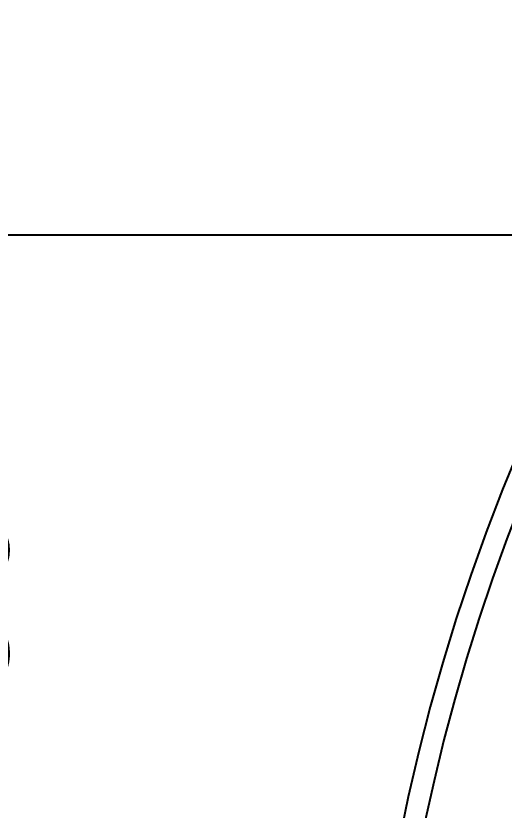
# Model space of a CAD drawing. Header units: inches. Extents: x 398 to 599, y 40 to 151.
# Drawn here: x 526.71 to 532.41, y 97.72 to 106.98 of the extents above; entities that cross this region are included whole.
import ezdxf

# ---------------------------------------------------------------- set-up
doc = ezdxf.new("R2010")
doc.units = ezdxf.units.IN
doc.header["$LTSCALE"] = 1.21
doc.header["$MEASUREMENT"] = 0
doc.header["$PDMODE"] = 3
doc.header["$PDSIZE"] = 0.3125
doc.layers.get('0').update_dxf_attribs({"linetype": 'CONTINUOUS'})
doc.layers.get('Defpoints').update_dxf_attribs({"linetype": 'CONTINUOUS'})
doc.layers.add('DIM', color=3, linetype='CONTINUOUS')
doc.styles.get("Standard").update_dxf_attribs({"font": 'txt', "width": 0.8})
doc.dimstyles.get("Standard").update_dxf_attribs({"dimtxt": 0.15625, "dimasz": 0.1875, "dimexe": 0.125, "dimexo": 0.0625, "dimgap": 0.09, "dimtad": 0, "dimtih": 1, "dimtoh": 1, "dimzin": 4, "dimdsep": 46, "dimtxsty": 'Standard', "dimblk": '_FILLED', "dimblk1": '_FILLED', "dimblk2": '_FILLED', "dimcen": 0.09, "dimazin": 1, "dimtp": 0.01, "dimtm": 0.01, "dimtfac": 1, "dimtofl": 0, "dimtmove": 0, "dimatfit": 3, "dimldrblk": '_FILLED', "dimfxl": 1, "dimtolj": 1, "dimtzin": 4, "dimarcsym": 0})

# ---------------------------------------------------------------- blocks, each defined once
blk = doc.blocks.new('_FILLED')
at = {"color": 0, "linetype": 'ByBlock'}
blk.add_solid([(0, 0), (-1, 0.1667), (-1, -0.1667)], dxfattribs=at)
blk = doc.blocks.new('*D58')
at = {"layer": 'Defpoints', "color": 0}
for p in [(538.001, 104.4277), (525.6302, 92.925), (527.3329, 92.925)]:
    blk.add_point(p, dxfattribs=at)
at = {"layer": 'DIM', "color": 0, "lineweight": -2}
for p, q in [((537.9385, 104.4277), (525.5052, 104.4277)), ((525.6302, 102.4277), (525.6302, 101.2997)), ((525.6302, 94.925), (525.6302, 96.053)), ((527.2704, 92.925), (525.5052, 92.925))]:
    blk.add_line(p, q, dxfattribs=at)
at = {"layer": 'DIM', "color": 0, "lineweight": -2, "xscale": 2, "yscale": 2, "zscale": 2}
for p, rotation in [((525.6302, 104.4277), 90), ((525.6302, 92.925), 270)]:
    blk.add_blockref('_FILLED', p, dxfattribs=dict(at, rotation=rotation))
at = {"layer": 'DIM', "color": 0, "insert": (525.6302, 98.6764), "char_height": 2, "attachment_point": 5, "rotation": 90}
blk.add_mtext('\\A1;11.50', dxfattribs=at)
blk = doc.blocks.new('*D59')
at = {"layer": 'Defpoints', "color": 0}
for p in [(540.251, 108.425), (521.3768, 92.925), (527.3329, 92.925)]:
    blk.add_point(p, dxfattribs=at)
at = {"layer": 'DIM', "color": 0, "lineweight": -2}
for p, q in [((540.1885, 108.425), (521.2518, 108.425)), ((521.3768, 106.425), (521.3768, 103.565)), ((521.3768, 94.925), (521.3768, 97.785)), ((527.2704, 92.925), (521.2518, 92.925))]:
    blk.add_line(p, q, dxfattribs=at)
at = {"layer": 'DIM', "color": 0, "lineweight": -2, "xscale": 2, "yscale": 2, "zscale": 2}
for p, rotation in [((521.3768, 108.425), 90), ((521.3768, 92.925), 270)]:
    blk.add_blockref('_FILLED', p, dxfattribs=dict(at, rotation=rotation))
at = {"layer": 'DIM', "color": 0, "insert": (521.3768, 100.675), "char_height": 2, "attachment_point": 5, "rotation": 90}
blk.add_mtext('\\A1;15.50', dxfattribs=at)

msp = doc.modelspace()

# ---------------------------------------------------------------- linework, layer by layer
at = {"color": 7, "linetype": 'Continuous'}
for radius, start, end in [(23, 281.22586, 258.77532), (22.75, 294.44334, 241.13427), (21.75, 166.39104, 225.31554)]:
    msp.add_arc((553.751, 92.925), radius, start, end, dxfattribs=at)

# ---------------------------------------------------------------- dimensions: what is measured, and where the dimension line sits
at = {"layer": 'DIM'}
for base, p1, picture, middle in [((521.3768, 92.925), (540.251, 108.425), '*D59', (521.3768, 100.675)), ((525.6302, 92.925), (538.001, 104.4277), '*D58', (525.6302, 98.6764))]:
    dim = msp.add_linear_dim(base=base, p1=p1, p2=(527.3329, 92.925), angle=90, dimstyle='Standard', override={"dimtxt": 2, "dimasz": 2, "dimtih": 0, "dimtoh": 0, "dimzin": 0, "dimcen": 0.198, "dimadec": 0, "dimazin": 0, "dimtp": 0, "dimtm": 0, "dimtdec": 4, "dimtzin": 0}, dxfattribs=at)
    dim.commit()
    dim.dimension.update_dxf_attribs({"geometry": picture, "text_midpoint": middle})

doc.saveas('drawing.dxf')
